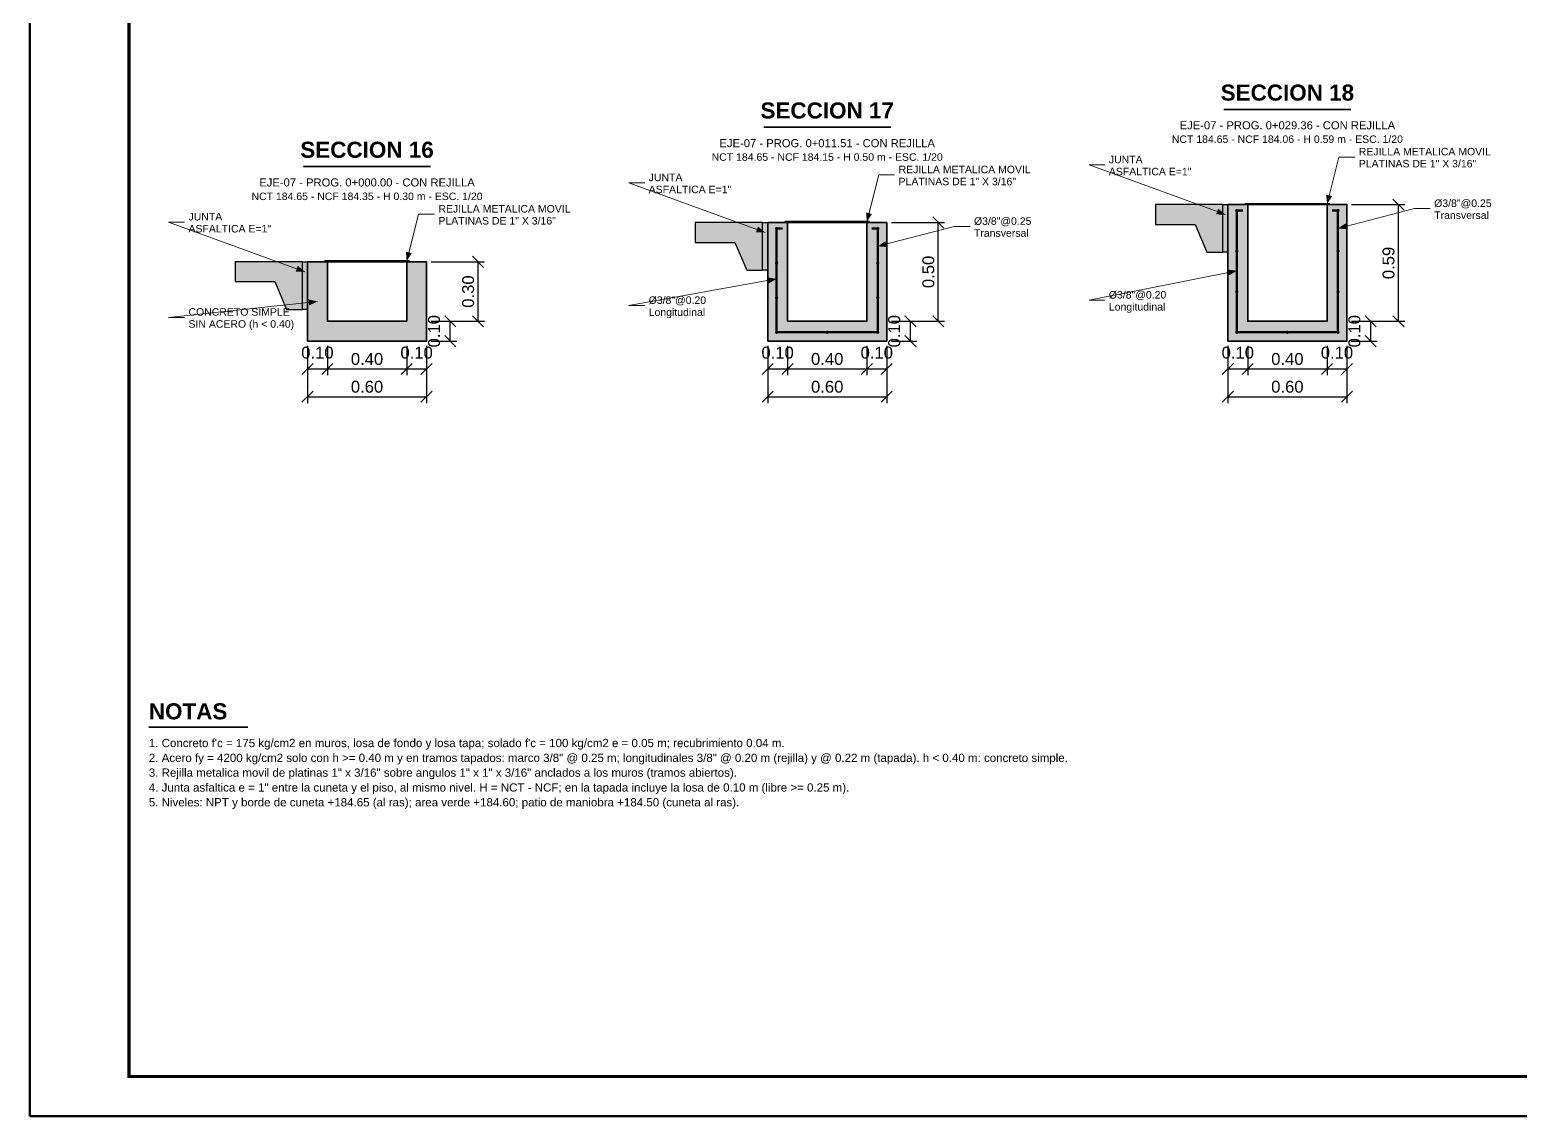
# Model space of a CAD drawing. Header units: metres. Extents: x 354768 to 355417, y 9249536 to 9250102.
# Drawn here: x 355336.16 to 355343.67, y 9249536 to 9249541.48 of the extents above; entities that cross this region are included whole.
import ezdxf
from ezdxf.enums import TextEntityAlignment as Align

# ---------------------------------------------------------------- set-up
doc = ezdxf.new("R2010")
doc.units = ezdxf.units.M
doc.header["$LTSCALE"] = 0.25
doc.layers.add('CONCRETO-ACHURADO', color=8, linetype='CONTINUOUS', true_color=0xe2e2e2)
for name, color, linetype, lineweight in [('COTAS', 94, 'CONTINUOUS', 18), ('LLAMADAS', 30, 'CONTINUOUS', 18), ('MARCO', 7, 'CONTINUOUS', 50), ('SEC-ABIERTA', 5, 'CONTINUOUS', 35), ('SEC-ACERO', 6, 'CONTINUOUS', 50), ('SEC-PISO', 8, 'CONTINUOUS', 25), ('SEC-REJILLA', 1, 'CONTINUOUS', 35), ('TITULOS', 160, 'CONTINUOUS', 35)]:
    doc.layers.add(name, color=color, linetype=linetype, lineweight=lineweight)
for name, color, linetype in [('SEC-ACERO-LONG', 5, 'CONTINUOUS'), ('SEC-JUNTA', 8, 'CONTINUOUS'), ('TEXTOS', 7, 'CONTINUOUS'), ('TEXTOS-NOTAS', 7, 'CONTINUOUS')]:
    doc.layers.add(name, color=color, linetype=linetype)
doc.styles.get("Standard").update_dxf_attribs({"font": 'arial.ttf'})
doc.styles.add('TITULOS', font='arialbd.ttf')
doc.dimstyles.new('COT-20', dxfattribs={"dimscale": 0.02, "dimtxt": 3, "dimasz": 2.2, "dimexe": 1.6, "dimexo": 1.2, "dimgap": 1, "dimtad": 1, "dimzin": 0, "dimdsep": 46, "dimtxsty": 'Standard', "dimtsz": 1.4, "dimcen": 2.5, "dimclrd": 256, "dimclre": 256, "dimclrt": 7, "dimazin": 3, "dimtfac": 1, "dimtmove": 0, "dimatfit": 3})

msp = doc.modelspace()

# ---------------------------------------------------------------- hatches: boundary and pattern name
at = {"layer": 'CONCRETO-ACHURADO', "true_color": 0xe2e2e2}
h = msp.add_hatch(color=7, dxfattribs=at)
h.dxf.hatch_style = 1
h.paths.add_polyline_path([(355342.1696, 9249540.594), (355341.8296, 9249540.594), (355341.8296, 9249540.494), (355342.0296, 9249540.494), (355342.0896, 9249540.354), (355342.1696, 9249540.354)])
h = msp.add_hatch(color=7, dxfattribs=at)
h.dxf.hatch_style = 1
h.paths.add_polyline_path([(355342.195, 9249539.906), (355342.795, 9249539.906), (355342.795, 9249540.594), (355342.695, 9249540.594), (355342.695, 9249540.006), (355342.295, 9249540.006), (355342.295, 9249540.594), (355342.195, 9249540.594)])
h = msp.add_hatch(color=7, dxfattribs=at)
h.dxf.hatch_style = 1
h.paths.add_polyline_path([(355339.8496, 9249540.504), (355339.5096, 9249540.504), (355339.5096, 9249540.404), (355339.7096, 9249540.404), (355339.7696, 9249540.264), (355339.8496, 9249540.264)])
h = msp.add_hatch(color=7, dxfattribs=at)
h.dxf.hatch_style = 1
h.paths.add_polyline_path([(355339.875, 9249539.906), (355340.475, 9249539.906), (355340.475, 9249540.504), (355340.375, 9249540.504), (355340.375, 9249540.006), (355339.975, 9249540.006), (355339.975, 9249540.504), (355339.875, 9249540.504)])
h = msp.add_hatch(color=7, dxfattribs=at)
h.dxf.hatch_style = 1
h.paths.add_polyline_path([(355337.5296, 9249540.306), (355337.1896, 9249540.306), (355337.1896, 9249540.206), (355337.3896, 9249540.206), (355337.4496, 9249540.066), (355337.5296, 9249540.066)])
h = msp.add_hatch(color=7, dxfattribs=at)
h.dxf.hatch_style = 1
h.paths.add_polyline_path([(355337.555, 9249539.906), (355338.155, 9249539.906), (355338.155, 9249540.306), (355338.055, 9249540.306), (355338.055, 9249540.006), (355337.655, 9249540.006), (355337.655, 9249540.306), (355337.555, 9249540.306)])
at = {"layer": 'SEC-ACERO-LONG'}
h = msp.add_hatch(color=5, dxfattribs=at)
h.dxf.hatch_style = 1
edge = h.paths.add_edge_path()
edge.add_arc((355342.24, 9249540.564), 0.0085, 0, 360)
h = msp.add_hatch(color=5, dxfattribs=at)
h.dxf.hatch_style = 1
edge = h.paths.add_edge_path()
edge.add_arc((355342.75, 9249540.564), 0.0085, 0, 360)
h = msp.add_hatch(color=5, dxfattribs=at)
h.dxf.hatch_style = 1
edge = h.paths.add_edge_path()
edge.add_arc((355339.92, 9249540.474), 0.0085, 0, 360)
h = msp.add_hatch(color=5, dxfattribs=at)
h.dxf.hatch_style = 1
edge = h.paths.add_edge_path()
edge.add_arc((355340.43, 9249540.474), 0.0085, 0, 360)
h = msp.add_hatch(color=5, dxfattribs=at)
h.dxf.hatch_style = 1
edge = h.paths.add_edge_path()
edge.add_arc((355342.24, 9249540.3597), 0.0085, 0, 360)
h = msp.add_hatch(color=5, dxfattribs=at)
h.dxf.hatch_style = 1
edge = h.paths.add_edge_path()
edge.add_arc((355342.75, 9249540.3597), 0.0085, 0, 360)
h = msp.add_hatch(color=5, dxfattribs=at)
h.dxf.hatch_style = 1
edge = h.paths.add_edge_path()
edge.add_arc((355339.92, 9249540.2997), 0.0085, 0, 360)
h = msp.add_hatch(color=5, dxfattribs=at)
h.dxf.hatch_style = 1
edge = h.paths.add_edge_path()
edge.add_arc((355340.43, 9249540.2997), 0.0085, 0, 360)
h = msp.add_hatch(color=5, dxfattribs=at)
h.dxf.hatch_style = 1
edge = h.paths.add_edge_path()
edge.add_arc((355339.92, 9249540.1253), 0.0085, 0, 360)
h = msp.add_hatch(color=5, dxfattribs=at)
h.dxf.hatch_style = 1
edge = h.paths.add_edge_path()
edge.add_arc((355340.43, 9249540.1253), 0.0085, 0, 360)
h = msp.add_hatch(color=5, dxfattribs=at)
h.dxf.hatch_style = 1
edge = h.paths.add_edge_path()
edge.add_arc((355342.24, 9249540.1553), 0.0085, 0, 360)
h = msp.add_hatch(color=5, dxfattribs=at)
h.dxf.hatch_style = 1
edge = h.paths.add_edge_path()
edge.add_arc((355342.75, 9249540.1553), 0.0085, 0, 360)
h = msp.add_hatch(color=5, dxfattribs=at)
h.dxf.hatch_style = 1
edge = h.paths.add_edge_path()
edge.add_arc((355339.92, 9249539.951), 0.0085, 0, 360)
h = msp.add_hatch(color=5, dxfattribs=at)
h.dxf.hatch_style = 1
edge = h.paths.add_edge_path()
edge.add_arc((355340.175, 9249539.951), 0.0085, 0, 360)
h = msp.add_hatch(color=5, dxfattribs=at)
h.dxf.hatch_style = 1
edge = h.paths.add_edge_path()
edge.add_arc((355340.43, 9249539.951), 0.0085, 0, 360)
h = msp.add_hatch(color=5, dxfattribs=at)
h.dxf.hatch_style = 1
edge = h.paths.add_edge_path()
edge.add_arc((355342.24, 9249539.951), 0.0085, 0, 360)
h = msp.add_hatch(color=5, dxfattribs=at)
h.dxf.hatch_style = 1
edge = h.paths.add_edge_path()
edge.add_arc((355342.495, 9249539.951), 0.0085, 0, 360)
h = msp.add_hatch(color=5, dxfattribs=at)
h.dxf.hatch_style = 1
edge = h.paths.add_edge_path()
edge.add_arc((355342.75, 9249539.951), 0.0085, 0, 360)
at = {"layer": 'SEC-JUNTA', "true_color": 0x464646}
h = msp.add_hatch(color=7, dxfattribs=at)
h.dxf.hatch_style = 1
h.paths.add_polyline_path([(355342.1696, 9249540.594), (355342.195, 9249540.594), (355342.195, 9249540.354), (355342.1696, 9249540.354)])
h = msp.add_hatch(color=7, dxfattribs=at)
h.dxf.hatch_style = 1
h.paths.add_polyline_path([(355339.8496, 9249540.504), (355339.875, 9249540.504), (355339.875, 9249540.264), (355339.8496, 9249540.264)])
h = msp.add_hatch(color=7, dxfattribs=at)
h.dxf.hatch_style = 1
h.paths.add_polyline_path([(355337.5296, 9249540.306), (355337.555, 9249540.306), (355337.555, 9249540.066), (355337.5296, 9249540.066)])

# ---------------------------------------------------------------- linework, layer by layer
at = {"layer": 'LLAMADAS'}
for p, q in [((355341.575, 9249540.794), (355341.495, 9249540.794)), ((355341.495, 9249540.794), (355342.1823, 9249540.544)), ((355342.755, 9249540.834), (355342.695, 9249540.598)), ((355342.835, 9249540.834), (355342.755, 9249540.834)), ((355340.435, 9249540.744), (355340.375, 9249540.508)), ((355340.515, 9249540.744), (355340.435, 9249540.744)), ((355339.255, 9249540.704), (355339.175, 9249540.704)), ((355339.175, 9249540.704), (355339.8623, 9249540.454)), ((355343.135, 9249540.574), (355342.75, 9249540.474)), ((355343.215, 9249540.574), (355343.135, 9249540.574)), ((355336.935, 9249540.506), (355336.855, 9249540.506)), ((355336.855, 9249540.506), (355337.5423, 9249540.256)), ((355338.115, 9249540.546), (355338.055, 9249540.31)), ((355338.195, 9249540.546), (355338.115, 9249540.546)), ((355340.815, 9249540.484), (355340.43, 9249540.384)), ((355340.895, 9249540.484), (355340.815, 9249540.484)), ((355339.175, 9249540.0854), (355339.92, 9249540.2201)), ((355341.495, 9249540.1124), (355342.24, 9249540.2606)), ((355336.855, 9249540.026), (355337.605, 9249540.106)), ((355339.255, 9249540.0854), (355339.175, 9249540.0854)), ((355341.575, 9249540.1124), (355341.495, 9249540.1124)), ((355336.935, 9249540.026), (355336.855, 9249540.026))]:
    msp.add_line(p, q, dxfattribs=at)
for points in [[(355342.695, 9249540.598), (355342.7208, 9249540.6368), (355342.6909, 9249540.6444)], [(355342.1823, 9249540.544), (355342.1462, 9249540.5735), (355342.1357, 9249540.5446)], [(355340.375, 9249540.508), (355340.4008, 9249540.5468), (355340.3709, 9249540.5544)], [(355342.75, 9249540.474), (355342.7965, 9249540.4702), (355342.7887, 9249540.5)], [(355339.8623, 9249540.454), (355339.8262, 9249540.4835), (355339.8157, 9249540.4546)], [(355338.055, 9249540.31), (355338.0808, 9249540.3488), (355338.0509, 9249540.3564)], [(355340.43, 9249540.384), (355340.4765, 9249540.3802), (355340.4687, 9249540.41)], [(355337.5423, 9249540.256), (355337.5062, 9249540.2855), (355337.4957, 9249540.2566)], [(355342.24, 9249540.2606), (355342.1938, 9249540.2671), (355342.1999, 9249540.2369)], [(355339.92, 9249540.2201), (355339.874, 9249540.2274), (355339.8794, 9249540.1971)], [(355337.605, 9249540.106), (355337.5596, 9249540.1166), (355337.5629, 9249540.086)]]:
    msp.add_solid(points, dxfattribs=at)
at = {"layer": 'MARCO'}
msp.add_lwpolyline([(355336.155, 9249536), (355352.975, 9249536), (355352.975, 9249547.88), (355336.155, 9249547.88)], close=True, dxfattribs=at)
at = {"layer": 'MARCO', "const_width": 0.016}
msp.add_lwpolyline([(355336.655, 9249536.2), (355352.775, 9249536.2), (355352.775, 9249547.68), (355336.655, 9249547.68)], close=True, dxfattribs=at)
at = {"layer": 'SEC-ABIERTA'}
for points in [[(355342.195, 9249539.906), (355342.795, 9249539.906), (355342.795, 9249540.594), (355342.695, 9249540.594), (355342.695, 9249540.006), (355342.295, 9249540.006), (355342.295, 9249540.594), (355342.195, 9249540.594)], [(355339.875, 9249539.906), (355340.475, 9249539.906), (355340.475, 9249540.504), (355340.375, 9249540.504), (355340.375, 9249540.006), (355339.975, 9249540.006), (355339.975, 9249540.504), (355339.875, 9249540.504)], [(355337.555, 9249539.906), (355338.155, 9249539.906), (355338.155, 9249540.306), (355338.055, 9249540.306), (355338.055, 9249540.006), (355337.655, 9249540.006), (355337.655, 9249540.306), (355337.555, 9249540.306)]]:
    msp.add_lwpolyline(points, close=True, dxfattribs=at)
at = {"layer": 'SEC-ACERO'}
for points in [[(355342.27, 9249540.564), (355342.24, 9249540.564), (355342.24, 9249539.951), (355342.75, 9249539.951), (355342.75, 9249540.564), (355342.72, 9249540.564)], [(355339.95, 9249540.474), (355339.92, 9249540.474), (355339.92, 9249539.951), (355340.43, 9249539.951), (355340.43, 9249540.474), (355340.4, 9249540.474)]]:
    msp.add_lwpolyline(points, dxfattribs=at)
at = {"layer": 'SEC-PISO'}
for points in [[(355342.1696, 9249540.594), (355341.8296, 9249540.594), (355341.8296, 9249540.494), (355342.0296, 9249540.494), (355342.0896, 9249540.354), (355342.1696, 9249540.354)], [(355342.1696, 9249540.594), (355342.195, 9249540.594), (355342.195, 9249540.354), (355342.1696, 9249540.354)], [(355339.8496, 9249540.504), (355339.5096, 9249540.504), (355339.5096, 9249540.404), (355339.7096, 9249540.404), (355339.7696, 9249540.264), (355339.8496, 9249540.264)], [(355339.8496, 9249540.504), (355339.875, 9249540.504), (355339.875, 9249540.264), (355339.8496, 9249540.264)], [(355337.5296, 9249540.306), (355337.1896, 9249540.306), (355337.1896, 9249540.206), (355337.3896, 9249540.206), (355337.4496, 9249540.066), (355337.5296, 9249540.066)], [(355337.5296, 9249540.306), (355337.555, 9249540.306), (355337.555, 9249540.066), (355337.5296, 9249540.066)]]:
    msp.add_lwpolyline(points, close=True, dxfattribs=at)
at = {"layer": 'SEC-REJILLA'}
for points in [[(355342.283, 9249540.594), (355342.707, 9249540.594), (355342.707, 9249540.5988), (355342.283, 9249540.5988)], [(355339.963, 9249540.504), (355340.387, 9249540.504), (355340.387, 9249540.5088), (355339.963, 9249540.5088)], [(355337.643, 9249540.306), (355338.067, 9249540.306), (355338.067, 9249540.3108), (355337.643, 9249540.3108)]]:
    msp.add_lwpolyline(points, close=True, dxfattribs=at)
for points in [[(355342.295, 9249540.5686), (355342.295, 9249540.594), (355342.3204, 9249540.594)], [(355342.695, 9249540.5686), (355342.695, 9249540.594), (355342.6696, 9249540.594)], [(355339.975, 9249540.4786), (355339.975, 9249540.504), (355340.0004, 9249540.504)], [(355340.375, 9249540.4786), (355340.375, 9249540.504), (355340.3496, 9249540.504)], [(355337.655, 9249540.2806), (355337.655, 9249540.306), (355337.6804, 9249540.306)], [(355338.055, 9249540.2806), (355338.055, 9249540.306), (355338.0296, 9249540.306)]]:
    msp.add_lwpolyline(points, dxfattribs=at)
at = {"layer": 'TITULOS'}
for p, q in [((355342.175, 9249541.074), (355342.815, 9249541.074)), ((355339.855, 9249540.984), (355340.495, 9249540.984)), ((355337.535, 9249540.786), (355338.175, 9249540.786)), ((355336.755, 9249537.96), (355337.255, 9249537.96))]:
    msp.add_line(p, q, dxfattribs=at)

# ---------------------------------------------------------------- texts
at = {"layer": 'TEXTOS'}
for s, height, p in [('NCT 184.65 - NCF 184.06 - H 0.59 m - ESC. 1/20', 0.0378, (355342.495, 9249540.924)), ('EJE-07 - PROG. 0+029.36 - CON REJILLA', 0.0405, (355342.495, 9249540.994)), ('EJE-07 - PROG. 0+011.51 - CON REJILLA', 0.0405, (355340.175, 9249540.904)), ('NCT 184.65 - NCF 184.15 - H 0.50 m - ESC. 1/20', 0.0378, (355340.175, 9249540.834)), ('EJE-07 - PROG. 0+000.00 - CON REJILLA', 0.0405, (355337.855, 9249540.706)), ('NCT 184.65 - NCF 184.35 - H 0.30 m - ESC. 1/20', 0.0378, (355337.855, 9249540.636))]:
    msp.add_text(s, height=height, dxfattribs=at).set_placement(p, align=Align.MIDDLE_CENTER)
for s, p in [('REJILLA METALICA MOVIL', (355342.855, 9249540.8424)), ('JUNTA', (355341.595, 9249540.8024)), ('PLATINAS DE 1" X 3/16"', (355342.855, 9249540.7819)), ('JUNTA', (355339.275, 9249540.7124)), ('REJILLA METALICA MOVIL', (355340.535, 9249540.7524)), ('PLATINAS DE 1" X 3/16"', (355340.535, 9249540.6919)), ('ASFALTICA E=1"', (355341.595, 9249540.7419)), ('ASFALTICA E=1"', (355339.275, 9249540.6519)), ('REJILLA METALICA MOVIL', (355338.215, 9249540.5544)), ('%%c3/8"@0.25', (355343.235, 9249540.5824)), ('ASFALTICA E=1"', (355336.955, 9249540.4539)), ('JUNTA', (355336.955, 9249540.5144)), ('PLATINAS DE 1" X 3/16"', (355338.215, 9249540.4939)), ('%%c3/8"@0.25', (355340.915, 9249540.4924)), ('Transversal', (355343.235, 9249540.5219)), ('Transversal', (355340.915, 9249540.4319)), ('%%c3/8"@0.20', (355339.275, 9249540.0938)), ('%%c3/8"@0.20', (355341.595, 9249540.1208)), ('CONCRETO SIMPLE', (355336.955, 9249540.0344)), ('Longitudinal', (355339.275, 9249540.0333)), ('Longitudinal', (355341.595, 9249540.0603)), ('SIN ACERO (h < 0.40)', (355336.955, 9249539.9739))]:
    msp.add_text(s, height=0.0378, dxfattribs=at).set_placement(p)
at = {"layer": 'TEXTOS-NOTAS'}
for s, p in [("1. Concreto f'c = 175 kg/cm2 en muros, losa de fondo y losa tapa; solado f'c = 100 kg/cm2 e = 0.05 m; recubrimiento 0.04 m.", (355336.755, 9249537.86)), ('2. Acero fy = 4200 kg/cm2 solo con h >= 0.40 m y en tramos tapados: marco 3/8" @ 0.25 m; longitudinales 3/8" @ 0.20 m (rejilla) y @ 0.22 m (tapada). h < 0.40 m: concreto simple.', (355336.755, 9249537.7853)), ('3. Rejilla metalica movil de platinas 1" x 3/16" sobre angulos 1" x 1" x 3/16" anclados a los muros (tramos abiertos).', (355336.755, 9249537.7107)), ('4. Junta asfaltica e = 1" entre la cuneta y el piso, al mismo nivel. H = NCT - NCF; en la tapada incluye la losa de 0.10 m (libre >= 0.25 m).', (355336.755, 9249537.636)), ('5. Niveles: NPT y borde de cuneta +184.65 (al ras); area verde +184.60; patio de maniobra +184.50 (cuneta al ras).', (355336.755, 9249537.5613))]:
    msp.add_text(s, height=0.0416, dxfattribs=at).set_placement(p)
at = {"layer": 'TITULOS', "style": 'TITULOS'}
for s, p in [('SECCION 18', (355342.495, 9249541.094)), ('SECCION 17', (355340.175, 9249541.004)), ('SECCION 16', (355337.855, 9249540.806))]:
    msp.add_text(s, height=0.081, dxfattribs=at).set_placement(p, align=Align.BOTTOM_CENTER)
msp.add_text('NOTAS', height=0.081, dxfattribs=at).set_placement((355336.755, 9249538))

# ---------------------------------------------------------------- dimensions: what is measured, and where the dimension line sits
at = {"layer": 'COTAS'}
for base, p1, p2 in [((355343.055, 9249540.006), (355342.795, 9249540.006), (355342.795, 9249540.594)), ((355340.735, 9249540.006), (355340.475, 9249540.006), (355340.475, 9249540.504)), ((355338.415, 9249540.006), (355338.155, 9249540.006), (355338.155, 9249540.306)), ((355338.275, 9249539.906), (355338.155, 9249539.906), (355338.155, 9249540.006)), ((355340.595, 9249539.906), (355340.475, 9249539.906), (355340.475, 9249540.006)), ((355342.915, 9249539.906), (355342.795, 9249539.906), (355342.795, 9249540.006))]:
    msp.add_linear_dim(base=base, p1=p1, p2=p2, angle=90, dimstyle='COT-20', dxfattribs=at).render()
for base, p1, p2 in [((355337.555, 9249539.766), (355337.555, 9249539.906), (355337.655, 9249539.906)), ((355337.555, 9249539.626), (355337.555, 9249539.906), (355338.155, 9249539.906)), ((355337.655, 9249539.766), (355337.655, 9249539.906), (355338.055, 9249539.906)), ((355338.055, 9249539.766), (355338.055, 9249539.906), (355338.155, 9249539.906)), ((355339.875, 9249539.766), (355339.875, 9249539.906), (355339.975, 9249539.906)), ((355339.875, 9249539.626), (355339.875, 9249539.906), (355340.475, 9249539.906)), ((355339.975, 9249539.766), (355339.975, 9249539.906), (355340.375, 9249539.906)), ((355340.375, 9249539.766), (355340.375, 9249539.906), (355340.475, 9249539.906)), ((355342.195, 9249539.766), (355342.195, 9249539.906), (355342.295, 9249539.906)), ((355342.195, 9249539.626), (355342.195, 9249539.906), (355342.795, 9249539.906)), ((355342.295, 9249539.766), (355342.295, 9249539.906), (355342.695, 9249539.906)), ((355342.695, 9249539.766), (355342.695, 9249539.906), (355342.795, 9249539.906))]:
    msp.add_linear_dim(base=base, p1=p1, p2=p2, dimstyle='COT-20', dxfattribs=at).render()

doc.saveas('drawing.dxf')
